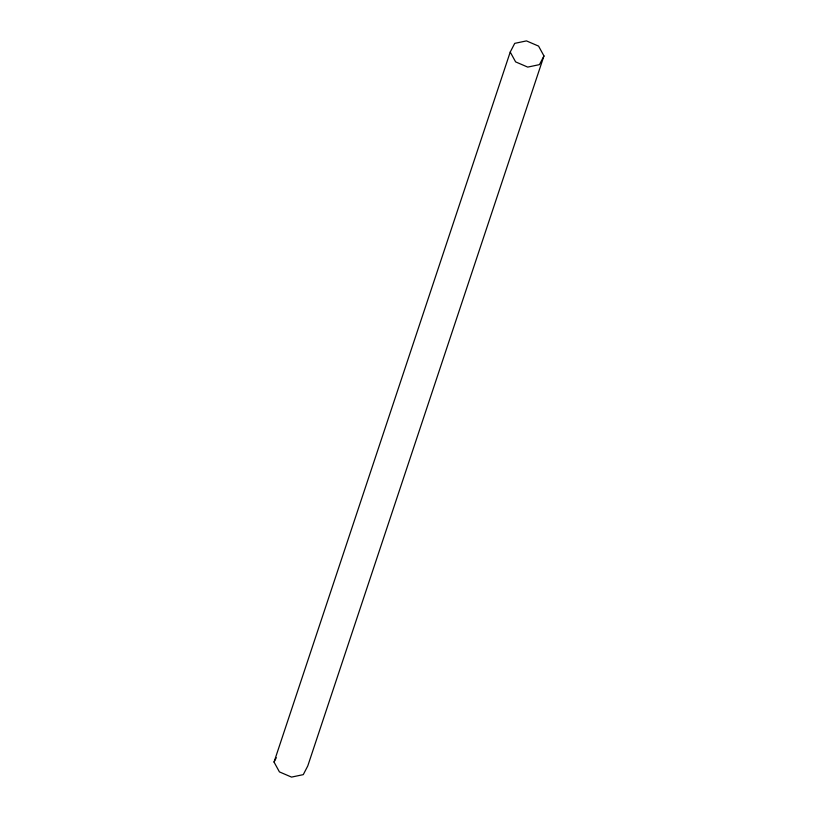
<?xml version="1.0" encoding="UTF-8"?>
<svg xmlns="http://www.w3.org/2000/svg" width="818" height="818" viewBox="0 0 818 818"><rect width="100%" height="100%" fill="white"/><g stroke="black" fill="none" stroke-linecap="round" stroke-linejoin="round"><path stroke-width="1.23" d="M274.04 762.069L510.227 52.055L514.726 43.364L526.465 40.9L538.571 46.105L543.96 55.931L307.772 765.945L303.274 774.636L291.535 777.1L279.429 771.895L274.04 762.069L276.29 757.724M543.96 55.931L539.461 64.632L527.722 67.096L515.616 61.882L510.227 52.055"/></g></svg>
